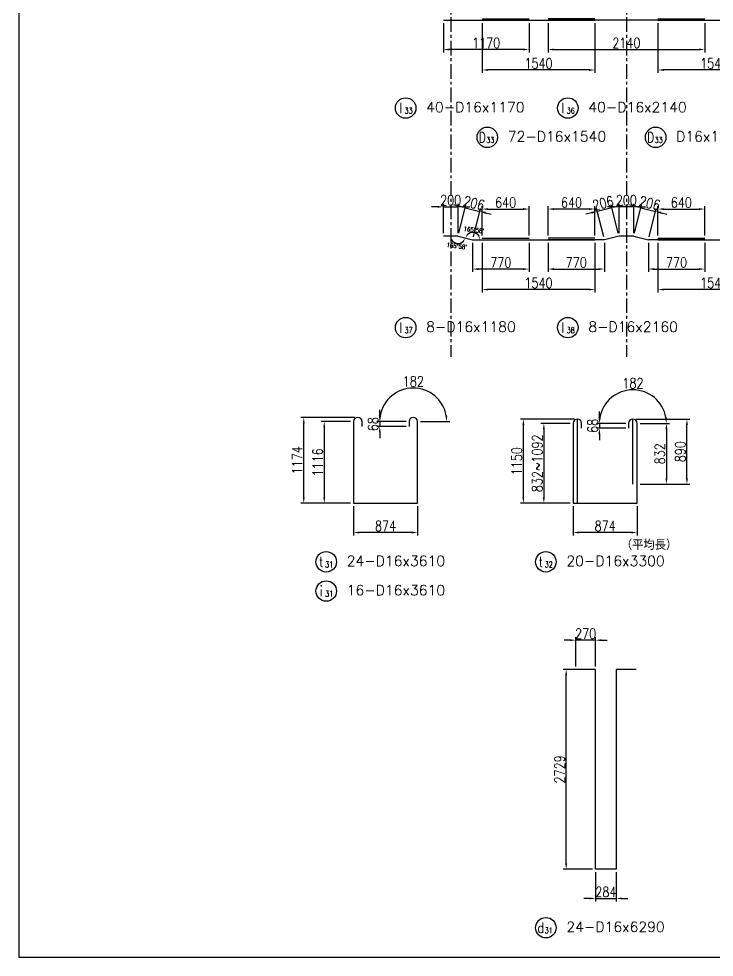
# Model space of a CAD drawing. Header units: millimetres. Extents: x -41433 to 131500, y -94900 to 39745.
# Drawn here: x 50000 to 59500, y -70900 to -58077 of the extents above; entities that cross this region are included whole.
import ezdxf
from ezdxf.enums import TextEntityAlignment as Align

# ---------------------------------------------------------------- set-up
doc = ezdxf.new("R2010")
doc.units = ezdxf.units.MM
doc.header["$LTSCALE"] = 160
doc.header["$MEASUREMENT"] = 0
doc.linetypes.add('CENTER', pattern=[2, 1.25, -0.25, 0.25, -0.25])
doc.layers.get('DEFPOINTS').update_dxf_attribs({"color": 53, "linetype": 'CONTINUOUS'})
for name, color, linetype in [('DIM', 6, 'CONTINUOUS'), ('DIM-L', 6, 'CONTINUOUS'), ('TEKKIN-C', 3, 'CONTINUOUS'), ('TEKKIN-R', 3, 'CONTINUOUS'), ('TEKKIN-S', 3, 'CONTINUOUS'), ('TEXT', 4, 'CONTINUOUS'), ('TEXT-文字', 4, 'CONTINUOUS')]:
    doc.layers.add(name, color=color, linetype=linetype)
doc.styles.add('DIM-TEXT', font='ROMANS', dxfattribs={"width": 0.8, "bigfont": 'EXTFONT'})
doc.styles.add('MSゴシック', font='')
doc.styles.add('romans', font='romans.shx', dxfattribs={"bigfont": 'extfont.shx'})
doc.styles.get('MSゴシック').set_extended_font_data('MS Gothic')
doc.dimstyles.new('DIM20', dxfattribs={"dimscale": 20, "dimtxt": 3.5, "dimasz": 2.5, "dimexe": 1, "dimexo": 1, "dimgap": 1, "dimtad": 3, "dimdec": 1, "dimrnd": 1, "dimdsep": 46, "dimtxsty": 'DIM-TEXT', "dimcen": 0, "dimclrt": 4, "dimaunit": 1, "dimadec": 3, "dimazin": 2, "dimtfac": 1, "dimtdec": 1, "dimtix": 1, "dimtmove": 2, "dimatfit": 3, "dimfxl": 1, "dimtolj": 1, "dimtzin": 0, "dimlwd": -1, "dimlwe": -1, "dimarcsym": 0})
doc.dimstyles.new('DIM40', dxfattribs={"dimscale": 40, "dimtxt": 3.5, "dimasz": 2, "dimexe": 1, "dimexo": 1, "dimgap": 0.5, "dimtad": 1, "dimdec": 0, "dimzin": 9, "dimdsep": 46, "dimtxsty": 'DIM-TEXT', "dimcen": 0, "dimclrt": 4, "dimaunit": 1, "dimadec": 4, "dimazin": 0, "dimtfac": 1, "dimtdec": 0, "dimtix": 1, "dimtmove": 2, "dimatfit": 0, "dimfxl": 1, "dimlwd": -1, "dimlwe": -1, "dimarcsym": 0})

# ---------------------------------------------------------------- blocks, each defined once
blk = doc.blocks.new('加工図文字列（JR）')
at = {"layer": 'TEXT-文字', "color": 6}
blk.add_circle((0, 0), 3.5, dxfattribs=at)
at = {"layer": 'DEFPOINTS', "ltscale": 100, "style": 'MSゴシック'}
for tag, p in [('加工図_圧接鉄筋', (57.81, -4.14)), ('加工図_圧接個数', (62.62, -4.14)), ('加工図_加工形状', (68.3, -4.14)), ('加工図_施工分け2', (73.3, -4.14))]:
    blk.add_attdef(tag, text='', height=4, dxfattribs=at).set_placement(p, align=Align.BOTTOM_LEFT)
at = {"layer": 'TEXT-文字', "color": 4, "style": 'romans', "width": 0.8}
for tag, height, p in [('加工図_平均長', 3.5, (33.63, 3.03)), ('加工図_副記号', 2, (0.5, 0)), ('加工図_文字列', 3.5, (7, -2.5))]:
    blk.add_attdef(tag, text='', height=height, dxfattribs=at).set_placement(p, align=Align.BOTTOM_LEFT)
at = {"layer": 'TEXT-文字', "color": 4, "ltscale": 100, "style": 'romans', "width": 0.8}
blk.add_attdef('加工図_施工分け', text='', height=3.5, dxfattribs=at).set_placement((-5.5, 0), align=Align.MIDDLE_RIGHT)
at = {"layer": 'TEXT-文字', "color": 4, "style": 'romans', "width": 0.8}
blk.add_attdef('加工図_主記号', text='', height=3.5, dxfattribs=at).set_placement((-1.7, 0), align=Align.MIDDLE_CENTER)
for tag, p in [('加工図_番号', (1, -2.5)), ('加工図_枝番', (4.5, -2.5))]:
    blk.add_attdef(tag, text='', height=2, dxfattribs=at).set_placement(p, align=Align.BOTTOM_CENTER)
blk = doc.blocks.new('*D1914')
at = {"layer": 'DEFPOINTS', "color": 0, "transparency": 16777216}
for p in [(58730, -58097), (60270, -58097), (58730, -58777)]:
    blk.add_point(p, dxfattribs=at)
at = {"layer": 'DIM', "color": 0, "transparency": 16777216}
for p, q in [((58730, -58137), (58730, -58817)), ((60270, -58137), (60270, -58817)), ((60190, -58777), (58810, -58777))]:
    blk.add_line(p, q, dxfattribs=at)
for points in [[(58810, -58764), (58810, -58790), (58730, -58777)], [(60190, -58764), (60190, -58790), (60270, -58777)]]:
    blk.add_solid(points, dxfattribs=at)
at = {"layer": 'DIM', "color": 4, "transparency": 16777216, "insert": (59500, -58687), "char_height": 140, "attachment_point": 5, "style": 'DIM-TEXT'}
blk.add_mtext('1540', dxfattribs=at)
blk = doc.blocks.new('*D1916')
at = {"layer": 'DEFPOINTS', "color": 0, "transparency": 16777216}
for p in [(57230, -58097), (59370, -58097), (59370, -58497)]:
    blk.add_point(p, dxfattribs=at)
at = {"layer": 'DIM', "color": 0, "transparency": 16777216}
for p, q in [((57230, -58137), (57230, -58537)), ((59370, -58137), (59370, -58537)), ((57310, -58497), (59290, -58497))]:
    blk.add_line(p, q, dxfattribs=at)
for points in [[(57310, -58484), (57310, -58510), (57230, -58497)], [(59290, -58484), (59290, -58510), (59370, -58497)]]:
    blk.add_solid(points, dxfattribs=at)
at = {"layer": 'DIM', "color": 4, "transparency": 16777216, "insert": (58300, -58407), "char_height": 140, "attachment_point": 5, "style": 'DIM-TEXT'}
blk.add_mtext('2140', dxfattribs=at)
blk = doc.blocks.new('*D1918')
at = {"layer": 'DEFPOINTS', "color": 0, "transparency": 16777216}
for p in [(55800, -58097), (56970, -58097), (55800, -58497)]:
    blk.add_point(p, dxfattribs=at)
at = {"layer": 'DIM', "color": 0, "transparency": 16777216}
for p, q in [((55800, -58137), (55800, -58537)), ((56970, -58137), (56970, -58537)), ((56890, -58497), (55880, -58497))]:
    blk.add_line(p, q, dxfattribs=at)
for points in [[(55880, -58484), (55880, -58510), (55800, -58497)], [(56890, -58484), (56890, -58510), (56970, -58497)]]:
    blk.add_solid(points, dxfattribs=at)
at = {"layer": 'DIM', "color": 4, "transparency": 16777216, "insert": (56385, -58407), "char_height": 140, "attachment_point": 5, "style": 'DIM-TEXT'}
blk.add_mtext('1170', dxfattribs=at)
blk = doc.blocks.new('*D1919')
at = {"layer": 'DEFPOINTS', "color": 0, "transparency": 16777216}
for p in [(56330, -58097), (57870, -58097), (56330, -58777)]:
    blk.add_point(p, dxfattribs=at)
at = {"layer": 'DIM', "color": 0, "transparency": 16777216}
for p, q in [((56330, -58137), (56330, -58817)), ((57870, -58137), (57870, -58817)), ((57790, -58777), (56410, -58777))]:
    blk.add_line(p, q, dxfattribs=at)
for points in [[(56410, -58764), (56410, -58790), (56330, -58777)], [(57790, -58764), (57790, -58790), (57870, -58777)]]:
    blk.add_solid(points, dxfattribs=at)
at = {"layer": 'DIM', "color": 4, "transparency": 16777216, "insert": (57100, -58687), "char_height": 140, "attachment_point": 5, "style": 'DIM-TEXT'}
blk.add_mtext('1540', dxfattribs=at)
blk = doc.blocks.new('*D1923')
at = {"layer": 'DEFPOINTS', "color": 0, "transparency": 16777216}
for p in [(55331, -63581), (54931, -63649), (55331, -63649)]:
    blk.add_point(p, dxfattribs=at)
at = {"layer": 'DIM', "color": 0, "transparency": 16777216}
for p, q in [((54931, -63501), (54931, -63421)), ((55291, -63581), (54891, -63581)), ((54931, -63581), (54931, -63649)), ((55291, -63649), (54891, -63649)), ((54931, -63729), (54931, -63809))]:
    blk.add_line(p, q, dxfattribs=at)
for points in [[(54918, -63501), (54944, -63501), (54931, -63581)], [(54918, -63729), (54944, -63729), (54931, -63649)]]:
    blk.add_solid(points, dxfattribs=at)
at = {"layer": 'DIM', "color": 4, "transparency": 16777216, "insert": (54841, -63615), "char_height": 140, "attachment_point": 5, "rotation": 90, "style": 'DIM-TEXT'}
blk.add_mtext('68', dxfattribs=at)
blk = doc.blocks.new('*D1924')
at = {"layer": 'DEFPOINTS', "color": 0, "transparency": 16777216}
for p in [(55618, -63184), (55331, -63581), (55389, -63581), (55447, -63581)]:
    blk.add_point(p, dxfattribs=at)
at = {"layer": 'DIM', "color": 0, "transparency": 16777216}
for p, q in [((55291, -63581), (54891, -63581)), ((55487, -63581), (55887, -63581))]:
    blk.add_line(p, q, dxfattribs=at)
blk.add_arc((55389, -63581), 458, 10.0208, 169.9792, dxfattribs=at)
for points in [[(54951, -63502), (54925, -63500), (54931, -63581)], [(55853, -63500), (55827, -63502), (55847, -63581)]]:
    blk.add_solid(points, dxfattribs=at)
at = {"layer": 'DIM', "color": 4, "transparency": 16777216, "insert": (55389, -63033), "char_height": 140, "attachment_point": 5, "style": 'DIM-TEXT'}
blk.add_mtext('182', dxfattribs=at)
blk = doc.blocks.new('*D1925')
at = {"layer": 'DEFPOINTS', "color": 0, "transparency": 16777216}
for p in [(54573, -64697), (55447, -64697), (54573, -65097)]:
    blk.add_point(p, dxfattribs=at)
at = {"layer": 'DIM', "color": 0, "transparency": 16777216}
for p, q in [((54573, -64737), (54573, -65137)), ((55447, -64737), (55447, -65137)), ((55367, -65097), (54653, -65097))]:
    blk.add_line(p, q, dxfattribs=at)
for points in [[(54653, -65084), (54653, -65110), (54573, -65097)], [(55367, -65084), (55367, -65110), (55447, -65097)]]:
    blk.add_solid(points, dxfattribs=at)
at = {"layer": 'DIM', "color": 4, "transparency": 16777216, "insert": (55010, -65007), "char_height": 140, "attachment_point": 5, "style": 'DIM-TEXT'}
blk.add_mtext('874', dxfattribs=at)
blk = doc.blocks.new('*D1926')
at = {"layer": 'DEFPOINTS', "color": 0, "transparency": 16777216}
for p in [(54573, -63581), (54173, -64697), (54573, -64697)]:
    blk.add_point(p, dxfattribs=at)
at = {"layer": 'DIM', "color": 0, "transparency": 16777216}
for p, q in [((54533, -63581), (54133, -63581)), ((54173, -63661), (54173, -64617)), ((54533, -64697), (54133, -64697))]:
    blk.add_line(p, q, dxfattribs=at)
for points in [[(54160, -63661), (54186, -63661), (54173, -63581)], [(54160, -64617), (54186, -64617), (54173, -64697)]]:
    blk.add_solid(points, dxfattribs=at)
at = {"layer": 'DIM', "color": 4, "transparency": 16777216, "insert": (54083, -64139), "char_height": 140, "attachment_point": 5, "rotation": 90, "style": 'DIM-TEXT'}
blk.add_mtext('1116', dxfattribs=at)
blk = doc.blocks.new('*D1932')
at = {"layer": 'DEFPOINTS', "color": 0, "transparency": 16777216}
for p, q in [((54591, -63523), (53853, -63523)), ((53893, -64617), (53893, -63603)), ((54533, -64697), (53853, -64697))]:
    blk.add_line(p, q, dxfattribs=at)
for p in [(53893, -63523), (54631, -63523), (54573, -64697)]:
    blk.add_point(p, dxfattribs=at)
for points in [[(53880, -63603), (53906, -63603), (53893, -63523)], [(53880, -64617), (53906, -64617), (53893, -64697)]]:
    blk.add_solid(points, dxfattribs=at)
at = {"layer": 'DEFPOINTS', "color": 4, "transparency": 16777216, "insert": (53803, -64110), "char_height": 140, "attachment_point": 5, "rotation": 90, "style": 'DIM-TEXT'}
blk.add_mtext('1174', dxfattribs=at)
blk = doc.blocks.new('*D1933')
at = {"layer": 'DEFPOINTS', "color": 0, "transparency": 16777216}
for p in [(57608, -66568), (57608, -66968), (57878, -66968)]:
    blk.add_point(p, dxfattribs=at)
at = {"layer": 'DIM', "color": 0, "transparency": 16777216}
for p, q in [((57608, -66928), (57608, -66528)), ((57878, -66928), (57878, -66528)), ((57528, -66568), (57448, -66568)), ((57878, -66568), (57608, -66568)), ((57958, -66568), (58038, -66568))]:
    blk.add_line(p, q, dxfattribs=at)
for points in [[(57528, -66555), (57528, -66581), (57608, -66568)], [(57958, -66555), (57958, -66581), (57878, -66568)]]:
    blk.add_solid(points, dxfattribs=at)
at = {"layer": 'DIM', "color": 4, "transparency": 16777216, "insert": (57743, -66478), "char_height": 140, "attachment_point": 5, "style": 'DIM-TEXT'}
blk.add_mtext('270', dxfattribs=at)
blk = doc.blocks.new('*D1934')
at = {"layer": 'DEFPOINTS', "color": 0, "transparency": 16777216}
for p in [(57478, -66968), (57878, -66968), (57878, -69697)]:
    blk.add_point(p, dxfattribs=at)
at = {"layer": 'DIM', "color": 0, "transparency": 16777216}
for p, q in [((57838, -66968), (57438, -66968)), ((57478, -69617), (57478, -67048)), ((57838, -69697), (57438, -69697))]:
    blk.add_line(p, q, dxfattribs=at)
for points in [[(57465, -67048), (57491, -67048), (57478, -66968)], [(57465, -69617), (57491, -69617), (57478, -69697)]]:
    blk.add_solid(points, dxfattribs=at)
at = {"layer": 'DIM', "color": 4, "transparency": 16777216, "insert": (57388, -68333), "char_height": 140, "attachment_point": 5, "rotation": 90, "style": 'DIM-TEXT'}
blk.add_mtext('2729', dxfattribs=at)
blk = doc.blocks.new('*D1935')
at = {"layer": 'DEFPOINTS', "color": 0, "transparency": 16777216}
for p in [(57878, -69697), (58162, -69697), (58162, -70097)]:
    blk.add_point(p, dxfattribs=at)
at = {"layer": 'DIM', "color": 0, "transparency": 16777216}
for p, q in [((57878, -69737), (57878, -70137)), ((58162, -69737), (58162, -70137)), ((57798, -70097), (57718, -70097)), ((57878, -70097), (58162, -70097)), ((58242, -70097), (58322, -70097))]:
    blk.add_line(p, q, dxfattribs=at)
for points in [[(57798, -70084), (57798, -70110), (57878, -70097)], [(58242, -70084), (58242, -70110), (58162, -70097)]]:
    blk.add_solid(points, dxfattribs=at)
at = {"layer": 'DIM', "color": 4, "transparency": 16777216, "insert": (58020, -70007), "char_height": 140, "attachment_point": 5, "style": 'DIM-TEXT'}
blk.add_mtext('284', dxfattribs=at)
blk = doc.blocks.new('*D1971')
at = {"layer": 'DEFPOINTS', "color": 0, "transparency": 16777216}
for p in [(57931, -63673), (58331, -63605), (58331, -63673)]:
    blk.add_point(p, dxfattribs=at)
at = {"layer": 'DIM', "color": 0, "transparency": 16777216}
for p, q in [((57931, -63525), (57931, -63445)), ((58291, -63605), (57891, -63605)), ((58291, -63673), (57891, -63673)), ((57931, -63605), (57931, -63673)), ((57931, -63753), (57931, -63833))]:
    blk.add_line(p, q, dxfattribs=at)
for points in [[(57918, -63525), (57944, -63525), (57931, -63605)], [(57918, -63753), (57944, -63753), (57931, -63673)]]:
    blk.add_solid(points, dxfattribs=at)
at = {"layer": 'DIM', "color": 4, "transparency": 16777216, "insert": (57841, -63639), "char_height": 140, "attachment_point": 5, "rotation": 90, "style": 'DIM-TEXT'}
blk.add_mtext('68', dxfattribs=at)
blk = doc.blocks.new('*D1972')
at = {"layer": 'DEFPOINTS', "color": 0, "transparency": 16777216}
for p in [(58618, -63208), (58331, -63605), (58389, -63605), (58447, -63605)]:
    blk.add_point(p, dxfattribs=at)
at = {"layer": 'DIM', "color": 0, "transparency": 16777216}
for p, q in [((58291, -63605), (57891, -63605)), ((58487, -63605), (58887, -63605))]:
    blk.add_line(p, q, dxfattribs=at)
blk.add_arc((58389, -63605), 458, 10.0208, 169.9792, dxfattribs=at)
for points in [[(57951, -63526), (57925, -63524), (57931, -63605)], [(58853, -63524), (58827, -63526), (58847, -63605)]]:
    blk.add_solid(points, dxfattribs=at)
at = {"layer": 'DIM', "color": 4, "transparency": 16777216, "insert": (58389, -63057), "char_height": 140, "attachment_point": 5, "style": 'DIM-TEXT'}
blk.add_mtext('182', dxfattribs=at)
blk = doc.blocks.new('*D1973')
at = {"layer": 'DEFPOINTS', "color": 0, "transparency": 16777216}
for p in [(57573, -64697), (58447, -64697), (57573, -65097)]:
    blk.add_point(p, dxfattribs=at)
at = {"layer": 'DIM', "color": 0, "transparency": 16777216}
for p, q in [((57573, -64737), (57573, -65137)), ((58447, -64737), (58447, -65137)), ((58367, -65097), (57653, -65097))]:
    blk.add_line(p, q, dxfattribs=at)
for points in [[(57653, -65084), (57653, -65110), (57573, -65097)], [(58367, -65084), (58367, -65110), (58447, -65097)]]:
    blk.add_solid(points, dxfattribs=at)
at = {"layer": 'DIM', "color": 4, "transparency": 16777216, "insert": (58010, -65007), "char_height": 140, "attachment_point": 5, "style": 'DIM-TEXT'}
blk.add_mtext('874', dxfattribs=at)
blk = doc.blocks.new('*D1974')
at = {"layer": 'DEFPOINTS', "color": 0, "transparency": 16777216}
for p in [(57573, -63605), (57173, -64697), (57573, -64697)]:
    blk.add_point(p, dxfattribs=at)
at = {"layer": 'DIM', "color": 0, "transparency": 16777216}
for p, q in [((57533, -63605), (57133, -63605)), ((57173, -63685), (57173, -64617)), ((57533, -64697), (57133, -64697))]:
    blk.add_line(p, q, dxfattribs=at)
for points in [[(57160, -63685), (57186, -63685), (57173, -63605)], [(57160, -64617), (57186, -64617), (57173, -64697)]]:
    blk.add_solid(points, dxfattribs=at)
at = {"layer": 'DIM', "color": 4, "transparency": 16777216, "insert": (57083, -64151), "char_height": 140, "attachment_point": 5, "rotation": 90, "style": 'DIM-TEXT'}
blk.add_mtext('832~1092', dxfattribs=at)
blk = doc.blocks.new('*D1975')
at = {"layer": 'DEFPOINTS', "color": 0, "transparency": 16777216}
for p, q in [((57591, -63547), (56853, -63547)), ((56893, -64617), (56893, -63627)), ((57533, -64697), (56853, -64697))]:
    blk.add_line(p, q, dxfattribs=at)
for p in [(56893, -63547), (57631, -63547), (57573, -64697)]:
    blk.add_point(p, dxfattribs=at)
for points in [[(56880, -63627), (56906, -63627), (56893, -63547)], [(56880, -64617), (56906, -64617), (56893, -64697)]]:
    blk.add_solid(points, dxfattribs=at)
at = {"layer": 'DEFPOINTS', "color": 4, "transparency": 16777216, "insert": (56803, -64122), "char_height": 140, "attachment_point": 5, "rotation": 90, "style": 'DIM-TEXT'}
blk.add_mtext('1150', dxfattribs=at)
blk = doc.blocks.new('*D1976')
at = {"layer": 'DEFPOINTS', "color": 0, "transparency": 16777216}
for p, q in [((58487, -63605), (58887, -63605)), ((58847, -63685), (58847, -64357)), ((58487, -64437), (58887, -64437))]:
    blk.add_line(p, q, dxfattribs=at)
for p in [(58447, -63605), (58447, -64437), (58847, -64437)]:
    blk.add_point(p, dxfattribs=at)
for points in [[(58834, -63685), (58860, -63685), (58847, -63605)], [(58834, -64357), (58860, -64357), (58847, -64437)]]:
    blk.add_solid(points, dxfattribs=at)
at = {"layer": 'DEFPOINTS', "color": 4, "transparency": 16777216, "insert": (58757, -64021), "char_height": 140, "attachment_point": 5, "rotation": 90, "style": 'DIM-TEXT'}
blk.add_mtext('832', dxfattribs=at)
blk = doc.blocks.new('*D1977')
at = {"layer": 'DEFPOINTS', "color": 0, "transparency": 16777216}
for p, q in [((58429, -63547), (59167, -63547)), ((59127, -64357), (59127, -63627)), ((58487, -64437), (59167, -64437))]:
    blk.add_line(p, q, dxfattribs=at)
for p in [(58389, -63547), (59127, -63547), (58447, -64437)]:
    blk.add_point(p, dxfattribs=at)
for points in [[(59114, -63627), (59140, -63627), (59127, -63547)], [(59114, -64357), (59140, -64357), (59127, -64437)]]:
    blk.add_solid(points, dxfattribs=at)
at = {"layer": 'DEFPOINTS', "color": 4, "transparency": 16777216, "insert": (59037, -63992), "char_height": 140, "attachment_point": 5, "rotation": 90, "style": 'DIM-TEXT'}
blk.add_mtext('890', dxfattribs=at)
blk = doc.blocks.new('*D1988')
at = {"layer": 'DEFPOINTS', "color": 0, "transparency": 16777216}
for p in [(59370, -60677), (58730, -61077), (59370, -61077)]:
    blk.add_point(p, dxfattribs=at)
at = {"layer": 'DIM', "color": 0, "transparency": 16777216}
for p, q in [((58730, -61037), (58730, -60637)), ((59370, -61037), (59370, -60637)), ((58810, -60677), (59290, -60677))]:
    blk.add_line(p, q, dxfattribs=at)
for points in [[(58810, -60664), (58810, -60690), (58730, -60677)], [(59290, -60664), (59290, -60690), (59370, -60677)]]:
    blk.add_solid(points, dxfattribs=at)
at = {"layer": 'DIM', "color": 4, "transparency": 16777216, "insert": (59050, -60587), "char_height": 140, "attachment_point": 5, "style": 'DIM-TEXT'}
blk.add_mtext('640', dxfattribs=at)
blk = doc.blocks.new('*D1989')
at = {"layer": 'DEFPOINTS', "color": 0, "transparency": 16777216}
for p in [(58730, -61097), (60270, -61097), (58730, -61777)]:
    blk.add_point(p, dxfattribs=at)
at = {"layer": 'DIM', "color": 0, "transparency": 16777216}
for p, q in [((58730, -61137), (58730, -61817)), ((60270, -61137), (60270, -61817)), ((60190, -61777), (58810, -61777))]:
    blk.add_line(p, q, dxfattribs=at)
for points in [[(58810, -61764), (58810, -61790), (58730, -61777)], [(60190, -61764), (60190, -61790), (60270, -61777)]]:
    blk.add_solid(points, dxfattribs=at)
at = {"layer": 'DIM', "color": 4, "transparency": 16777216, "insert": (59500, -61687), "char_height": 140, "attachment_point": 5, "style": 'DIM-TEXT'}
blk.add_mtext('1540', dxfattribs=at)
blk = doc.blocks.new('*D1990')
at = {"layer": 'DEFPOINTS', "color": 0, "transparency": 16777216}
for p in [(57230, -60677), (57230, -61077), (57870, -61077)]:
    blk.add_point(p, dxfattribs=at)
at = {"layer": 'DIM', "color": 0, "transparency": 16777216}
for p, q in [((57230, -61037), (57230, -60637)), ((57870, -61037), (57870, -60637)), ((57790, -60677), (57310, -60677))]:
    blk.add_line(p, q, dxfattribs=at)
for points in [[(57310, -60664), (57310, -60690), (57230, -60677)], [(57790, -60664), (57790, -60690), (57870, -60677)]]:
    blk.add_solid(points, dxfattribs=at)
at = {"layer": 'DIM', "color": 4, "transparency": 16777216, "insert": (57550, -60587), "char_height": 140, "attachment_point": 5, "style": 'DIM-TEXT'}
blk.add_mtext('640', dxfattribs=at)
blk = doc.blocks.new('*D1991')
at = {"layer": 'DEFPOINTS', "color": 0, "transparency": 16777216}
for p in [(57230, -61097), (58000, -61097), (58000, -61497)]:
    blk.add_point(p, dxfattribs=at)
at = {"layer": 'DIM', "color": 0, "transparency": 16777216}
for p, q in [((57230, -61137), (57230, -61537)), ((58000, -61137), (58000, -61537)), ((57310, -61497), (57920, -61497))]:
    blk.add_line(p, q, dxfattribs=at)
for points in [[(57310, -61484), (57310, -61510), (57230, -61497)], [(57920, -61484), (57920, -61510), (58000, -61497)]]:
    blk.add_solid(points, dxfattribs=at)
at = {"layer": 'DIM', "color": 4, "transparency": 16777216, "insert": (57615, -61407), "char_height": 140, "attachment_point": 5, "style": 'DIM-TEXT'}
blk.add_mtext('770', dxfattribs=at)
blk = doc.blocks.new('*D1992')
at = {"layer": 'DEFPOINTS', "color": 0, "transparency": 16777216}
for p in [(56970, -60677), (56330, -61077), (56970, -61077)]:
    blk.add_point(p, dxfattribs=at)
at = {"layer": 'DIM', "color": 0, "transparency": 16777216}
for p, q in [((56330, -61037), (56330, -60637)), ((56970, -61037), (56970, -60637)), ((56410, -60677), (56890, -60677))]:
    blk.add_line(p, q, dxfattribs=at)
for points in [[(56410, -60664), (56410, -60690), (56330, -60677)], [(56890, -60664), (56890, -60690), (56970, -60677)]]:
    blk.add_solid(points, dxfattribs=at)
at = {"layer": 'DIM', "color": 4, "transparency": 16777216, "insert": (56650, -60587), "char_height": 140, "attachment_point": 5, "style": 'DIM-TEXT'}
blk.add_mtext('640', dxfattribs=at)
blk = doc.blocks.new('*D1993')
at = {"layer": 'DEFPOINTS', "color": 0, "transparency": 16777216}
for p in [(56200, -61097), (56970, -61097), (56200, -61497)]:
    blk.add_point(p, dxfattribs=at)
at = {"layer": 'DIM', "color": 0, "transparency": 16777216}
for p, q in [((56200, -61137), (56200, -61537)), ((56970, -61137), (56970, -61537)), ((56890, -61497), (56280, -61497))]:
    blk.add_line(p, q, dxfattribs=at)
for points in [[(56280, -61484), (56280, -61510), (56200, -61497)], [(56890, -61484), (56890, -61510), (56970, -61497)]]:
    blk.add_solid(points, dxfattribs=at)
at = {"layer": 'DIM', "color": 4, "transparency": 16777216, "insert": (56585, -61407), "char_height": 140, "attachment_point": 5, "style": 'DIM-TEXT'}
blk.add_mtext('770', dxfattribs=at)
blk = doc.blocks.new('*D1994')
at = {"layer": 'DEFPOINTS', "color": 0, "transparency": 16777216}
for p in [(56330, -61097), (57870, -61097), (56330, -61777)]:
    blk.add_point(p, dxfattribs=at)
at = {"layer": 'DIM', "color": 0, "transparency": 16777216}
for p, q in [((56330, -61137), (56330, -61817)), ((57870, -61137), (57870, -61817)), ((57790, -61777), (56410, -61777))]:
    blk.add_line(p, q, dxfattribs=at)
for points in [[(56410, -61764), (56410, -61790), (56330, -61777)], [(57790, -61764), (57790, -61790), (57870, -61777)]]:
    blk.add_solid(points, dxfattribs=at)
at = {"layer": 'DIM', "color": 4, "transparency": 16777216, "insert": (57100, -61687), "char_height": 140, "attachment_point": 5, "style": 'DIM-TEXT'}
blk.add_mtext('1540', dxfattribs=at)
blk = doc.blocks.new('*D1995')
at = {"layer": 'DEFPOINTS', "color": 0, "transparency": 16777216}
for p in [(58600, -61097), (59370, -61097), (59370, -61497)]:
    blk.add_point(p, dxfattribs=at)
at = {"layer": 'DIM', "color": 0, "transparency": 16777216}
for p, q in [((58600, -61137), (58600, -61537)), ((59370, -61137), (59370, -61537)), ((58680, -61497), (59290, -61497))]:
    blk.add_line(p, q, dxfattribs=at)
for points in [[(58680, -61484), (58680, -61510), (58600, -61497)], [(59290, -61484), (59290, -61510), (59370, -61497)]]:
    blk.add_solid(points, dxfattribs=at)
at = {"layer": 'DIM', "color": 4, "transparency": 16777216, "insert": (58985, -61407), "char_height": 140, "attachment_point": 5, "style": 'DIM-TEXT'}
blk.add_mtext('770', dxfattribs=at)
blk = doc.blocks.new('*D1997')
at = {"layer": 'DEFPOINTS', "color": 0, "transparency": 16777216}
for p in [(57903, -60709), (58000, -61097), (58200, -61047)]:
    blk.add_point(p, dxfattribs=at)
at = {"layer": 'DIM', "color": 0, "transparency": 16777216}
for p, q in [((58190, -61008), (58093, -60620)), ((58181, -60640), (58258, -60620)), ((57825, -60728), (57748, -60748)), ((57990, -61058), (57893, -60670)), ((58103, -60659), (57903, -60709))]:
    blk.add_line(p, q, dxfattribs=at)
for points in [[(58177, -60627), (58184, -60652), (58103, -60659)], [(57822, -60715), (57829, -60741), (57903, -60709)]]:
    blk.add_solid(points, dxfattribs=at)
at = {"layer": 'DIM', "color": 4, "transparency": 16777216, "insert": (57981, -60597), "char_height": 140, "attachment_point": 5, "rotation": 14.0362, "style": 'DIM-TEXT'}
blk.add_mtext('206', dxfattribs=at)
blk = doc.blocks.new('*D1998')
at = {"layer": 'DEFPOINTS', "color": 0, "transparency": 16777216}
for p in [(58200, -60647), (58200, -61047), (58400, -61047)]:
    blk.add_point(p, dxfattribs=at)
at = {"layer": 'DIM', "color": 0, "transparency": 16777216}
for p, q in [((58120, -60647), (58040, -60647)), ((58200, -61007), (58200, -60607)), ((58400, -60647), (58200, -60647)), ((58400, -61007), (58400, -60607)), ((58480, -60647), (58560, -60647))]:
    blk.add_line(p, q, dxfattribs=at)
for points in [[(58120, -60634), (58120, -60660), (58200, -60647)], [(58480, -60634), (58480, -60660), (58400, -60647)]]:
    blk.add_solid(points, dxfattribs=at)
at = {"layer": 'DIM', "color": 4, "transparency": 16777216, "insert": (58300, -60557), "char_height": 140, "attachment_point": 5, "style": 'DIM-TEXT'}
blk.add_mtext('200', dxfattribs=at)
blk = doc.blocks.new('*D1999')
at = {"layer": 'DEFPOINTS', "color": 0, "transparency": 16777216}
for p in [(58697, -60709), (58400, -61047), (58600, -61097)]:
    blk.add_point(p, dxfattribs=at)
at = {"layer": 'DIM', "color": 0, "transparency": 16777216}
for p, q in [((58419, -60640), (58342, -60620)), ((58410, -61008), (58507, -60620)), ((58497, -60659), (58697, -60709)), ((58610, -61058), (58707, -60670)), ((58775, -60728), (58852, -60748))]:
    blk.add_line(p, q, dxfattribs=at)
for points in [[(58423, -60627), (58416, -60652), (58497, -60659)], [(58778, -60715), (58771, -60741), (58697, -60709)]]:
    blk.add_solid(points, dxfattribs=at)
at = {"layer": 'DIM', "color": 4, "transparency": 16777216, "insert": (58619, -60597), "char_height": 140, "attachment_point": 5, "rotation": 345.9638, "style": 'DIM-TEXT'}
blk.add_mtext('206', dxfattribs=at)
blk = doc.blocks.new('*D2003')
at = {"layer": 'DEFPOINTS', "color": 0, "transparency": 16777216}
for p in [(56297, -60709), (56000, -61047), (56200, -61097)]:
    blk.add_point(p, dxfattribs=at)
at = {"layer": 'DIM', "color": 0, "transparency": 16777216}
for p, q in [((56019, -60640), (55942, -60620)), ((56010, -61008), (56107, -60620)), ((56097, -60659), (56297, -60709)), ((56210, -61058), (56307, -60670)), ((56375, -60728), (56452, -60748))]:
    blk.add_line(p, q, dxfattribs=at)
for points in [[(56023, -60627), (56016, -60652), (56097, -60659)], [(56378, -60715), (56371, -60741), (56297, -60709)]]:
    blk.add_solid(points, dxfattribs=at)
at = {"layer": 'DIM', "color": 4, "transparency": 16777216, "insert": (56219, -60597), "char_height": 140, "attachment_point": 5, "rotation": 345.9638, "style": 'DIM-TEXT'}
blk.add_mtext('206', dxfattribs=at)
blk = doc.blocks.new('*D2004')
at = {"layer": 'DEFPOINTS', "color": 0, "transparency": 16777216}
for p in [(56000, -60647), (55800, -61047), (56000, -61047)]:
    blk.add_point(p, dxfattribs=at)
at = {"layer": 'DIM', "color": 0, "transparency": 16777216}
for p, q in [((55720, -60647), (55640, -60647)), ((55800, -61007), (55800, -60607)), ((55800, -60647), (56000, -60647)), ((56000, -61007), (56000, -60607)), ((56080, -60647), (56160, -60647))]:
    blk.add_line(p, q, dxfattribs=at)
for points in [[(55720, -60634), (55720, -60660), (55800, -60647)], [(56080, -60634), (56080, -60660), (56000, -60647)]]:
    blk.add_solid(points, dxfattribs=at)
at = {"layer": 'DIM', "color": 4, "transparency": 16777216, "insert": (55900, -60557), "char_height": 140, "attachment_point": 5, "style": 'DIM-TEXT'}
blk.add_mtext('200', dxfattribs=at)
blk = doc.blocks.new('*D2005')
at = {"layer": 'DEFPOINTS', "color": 0, "transparency": 16777216}
for p in [(55800, -61047), (55943, -61129), (56000, -61047), (56000, -61047), (56200, -61097)]:
    blk.add_point(p, dxfattribs=at)
at = {"layer": 'DIM', "color": 0, "transparency": 16777216}
blk.add_arc((56000, -61047), 100, 208.955, 317.0087, dxfattribs=at)
for points in [[(55904, -61097), (55921, -61093), (55900, -61047)], [(56066, -61111), (56080, -61119), (56097, -61071)]]:
    blk.add_solid(points, dxfattribs=at)
at = {"layer": 'DIM', "color": 4, "transparency": 16777216, "insert": (55983, -61182), "char_height": 60, "attachment_point": 5, "rotation": 352.9819, "style": 'DIM-TEXT'}
blk.add_mtext("\\A1;165°58'", dxfattribs=at)
blk = doc.blocks.new('*D2006')
at = {"layer": 'DEFPOINTS', "color": 0, "transparency": 16777216}
for p in [(56257, -61015), (56000, -61047), (56200, -61097), (56200, -61097), (56970, -61097)]:
    blk.add_point(p, dxfattribs=at)
at = {"layer": 'DIM', "color": 0, "transparency": 16777216}
blk.add_arc((56200, -61097), 100, 28.955, 137.0087, dxfattribs=at)
for points in [[(56134, -61033), (56120, -61025), (56103, -61073)], [(56296, -61047), (56279, -61051), (56300, -61097)]]:
    blk.add_solid(points, dxfattribs=at)
at = {"layer": 'DIM', "color": 4, "transparency": 16777216, "insert": (56217, -60962), "char_height": 60, "attachment_point": 5, "rotation": 352.9819, "style": 'DIM-TEXT'}
blk.add_mtext("\\A1;165°58'", dxfattribs=at)

msp = doc.modelspace()

# ---------------------------------------------------------------- linework, layer by layer
at = {"layer": 'DEFPOINTS'}
for p, q in [((57631, -64697), (57631, -63546.82)), ((58389, -64437), (58389, -63546.82))]:
    msp.add_line(p, q, dxfattribs=at)
at = {"layer": 'DEFPOINTS', "flags": 128}
msp.add_lwpolyline([(69000, -44900), (50000, -44900), (50000, -70900), (69000, -70900)], close=True, dxfattribs=at)
at = {"layer": 'DIM', "linetype": 'CENTER'}
for p, q in [((55900, -47497), (55900, -62697)), ((58300, -47497), (58300, -62697))]:
    msp.add_line(p, q, dxfattribs=at)
at = {"layer": 'TEKKIN-C'}
for p, q in [((55800, -58097), (56970, -58097)), ((56330, -58097), (57870, -58097)), ((59370, -58097), (57230, -58097)), ((58730, -58097), (60270, -58097)), ((56000, -61047), (55800, -61047)), ((56000, -61047), (56200, -61097)), ((56200, -61097), (56970, -61097)), ((56330, -61097), (57870, -61097)), ((58000, -61097), (57230, -61097)), ((58200, -61047), (58000, -61097)), ((58400, -61047), (58200, -61047)), ((58400, -61047), (58600, -61097)), ((59370, -61097), (58600, -61097)), ((58730, -61097), (60270, -61097))]:
    msp.add_line(p, q, dxfattribs=at)
at = {"layer": 'TEKKIN-R'}
for p, q in [((56330, -58077), (56970, -58077)), ((57870, -58077), (57230, -58077)), ((58730, -58077), (59370, -58077)), ((56330, -61077), (56970, -61077)), ((57870, -61077), (57230, -61077)), ((58730, -61077), (59370, -61077))]:
    msp.add_line(p, q, dxfattribs=at)
at = {"layer": 'TEKKIN-S'}
for p, q in [((54573, -63581), (54573, -64697)), ((54689, -63649), (54689, -63581)), ((55331, -63581), (55331, -63649)), ((55447, -64697), (55447, -63581)), ((57573, -63604.82), (57573, -64697)), ((57689, -63672.82), (57689, -63604.82)), ((58331, -63604.82), (58331, -63672.82)), ((58447, -64697), (58447, -63604.82)), ((54573, -64697), (55447, -64697)), ((57573, -64697), (58447, -64697)), ((57878, -66968), (57608, -66968)), ((57878, -69697), (57878, -66968)), ((58432, -66968), (58162, -66968)), ((58162, -66968), (58162, -69697)), ((58162, -69697), (57878, -69697))]:
    msp.add_line(p, q, dxfattribs=at)
for centre in [(54631, -63581), (55389, -63581), (57631, -63604.82), (58389, -63604.82)]:
    msp.add_arc(centre, 58, 0, 180, dxfattribs=at)

# ---------------------------------------------------------------- block references
at = {"layer": 'DIM-L', "ltscale": 0.8}
ref = msp.add_blockref('加工図文字列（JR）', (55285, -59297), dxfattribs=dict(at, xscale=40, yscale=40, zscale=40))
ref.add_attrib('加工図_主記号', 'I', dxfattribs={"layer": 'TEXT', "height": 140, "style": 'romans', "width": 0.8}).set_placement((55217, -59297), align=Align.MIDDLE_CENTER)
ref.add_attrib('加工図_番号', '33', dxfattribs={"layer": 'TEXT', "height": 80, "style": 'romans', "width": 0.8}).set_placement((55325, -59397), align=Align.BOTTOM_CENTER)
ref.add_attrib('加工図_文字列', '40-D16x1170', dxfattribs={"layer": 'TEXT', "height": 140, "style": 'romans'}).set_placement((55565, -59397), align=Align.BOTTOM_LEFT)
ref = msp.add_blockref('加工図文字列（JR）', (57500, -59297), dxfattribs=dict(at, xscale=40, yscale=40, zscale=40))
ref.add_attrib('加工図_主記号', 'I', dxfattribs={"layer": 'TEXT', "height": 140, "style": 'romans', "width": 0.8}).set_placement((57432, -59297), align=Align.MIDDLE_CENTER)
ref.add_attrib('加工図_番号', '36', dxfattribs={"layer": 'TEXT', "height": 80, "style": 'romans', "width": 0.8}).set_placement((57540, -59397), align=Align.BOTTOM_CENTER)
ref.add_attrib('加工図_文字列', '40-D16x2140', dxfattribs={"layer": 'TEXT', "height": 140, "style": 'romans'}).set_placement((57780, -59397), align=Align.BOTTOM_LEFT)
ref = msp.add_blockref('加工図文字列（JR）', (56400, -59697), dxfattribs=dict(at, xscale=40, yscale=40, zscale=40))
ref.add_attrib('加工図_主記号', 'D', dxfattribs={"layer": 'TEXT', "height": 140, "style": 'romans', "width": 0.8}).set_placement((56332, -59697), align=Align.MIDDLE_CENTER)
ref.add_attrib('加工図_番号', '33', dxfattribs={"layer": 'TEXT', "height": 80, "style": 'romans', "width": 0.8}).set_placement((56440, -59797), align=Align.BOTTOM_CENTER)
ref.add_attrib('加工図_文字列', '72-D16x1540', dxfattribs={"layer": 'TEXT', "height": 140, "style": 'romans'}).set_placement((56680, -59797), align=Align.BOTTOM_LEFT)
ref = msp.add_blockref('加工図文字列（JR）', (58700, -59697), dxfattribs=dict(at, xscale=40, yscale=40, zscale=40))
ref.add_attrib('加工図_主記号', 'D', dxfattribs={"layer": 'TEXT', "height": 140, "style": 'romans', "width": 0.8}).set_placement((58632, -59697), align=Align.MIDDLE_CENTER)
ref.add_attrib('加工図_番号', '33', dxfattribs={"layer": 'TEXT', "height": 80, "style": 'romans', "width": 0.8}).set_placement((58740, -59797), align=Align.BOTTOM_CENTER)
ref.add_attrib('加工図_文字列', 'D16x1540', dxfattribs={"layer": 'TEXT', "height": 140, "style": 'romans'}).set_placement((58980, -59797), align=Align.BOTTOM_LEFT)
ref = msp.add_blockref('加工図文字列（JR）', (55285, -62297), dxfattribs=dict(at, xscale=40, yscale=40, zscale=40))
ref.add_attrib('加工図_主記号', 'I', dxfattribs={"layer": 'TEXT', "height": 140, "style": 'romans', "width": 0.8}).set_placement((55217, -62297), align=Align.MIDDLE_CENTER)
ref.add_attrib('加工図_番号', '37', dxfattribs={"layer": 'TEXT', "height": 80, "style": 'romans', "width": 0.8}).set_placement((55325, -62397), align=Align.BOTTOM_CENTER)
ref.add_attrib('加工図_文字列', '8-D16x1180', dxfattribs={"layer": 'TEXT', "height": 140, "style": 'romans'}).set_placement((55565, -62397), align=Align.BOTTOM_LEFT)
ref = msp.add_blockref('加工図文字列（JR）', (57500, -62297), dxfattribs=dict(at, xscale=40, yscale=40, zscale=40))
ref.add_attrib('加工図_主記号', 'I', dxfattribs={"layer": 'TEXT', "height": 140, "style": 'romans', "width": 0.8}).set_placement((57432, -62297), align=Align.MIDDLE_CENTER)
ref.add_attrib('加工図_番号', '38', dxfattribs={"layer": 'TEXT', "height": 80, "style": 'romans', "width": 0.8}).set_placement((57540, -62397), align=Align.BOTTOM_CENTER)
ref.add_attrib('加工図_文字列', '8-D16x2160', dxfattribs={"layer": 'TEXT', "height": 140, "style": 'romans'}).set_placement((57780, -62397), align=Align.BOTTOM_LEFT)
ref = msp.add_blockref('加工図文字列（JR）', (57200, -65497), dxfattribs=dict(at, xscale=40, yscale=40, zscale=40))
ref.add_attrib('加工図_主記号', 't', dxfattribs={"layer": 'TEXT', "height": 140, "style": 'romans', "width": 0.8}).set_placement((57132, -65497), align=Align.MIDDLE_CENTER)
ref.add_attrib('加工図_番号', '32', dxfattribs={"layer": 'TEXT', "height": 80, "style": 'romans', "width": 0.8}).set_placement((57240, -65597), align=Align.BOTTOM_CENTER)
ref.add_attrib('加工図_文字列', '20-D16x3300', dxfattribs={"layer": 'TEXT', "height": 140, "style": 'romans'}).set_placement((57480, -65597), align=Align.BOTTOM_LEFT)
ref.add_attrib('加工図_平均長', '（平均長）', dxfattribs={"layer": 'TEXT', "height": 140, "style": 'romans'}).set_placement((58225.04, -65375.67), align=Align.BOTTOM_LEFT)
ref = msp.add_blockref('加工図文字列（JR）', (54200, -65497), dxfattribs=dict(at, xscale=40, yscale=40, zscale=40))
ref.add_attrib('加工図_主記号', 't', dxfattribs={"layer": 'TEXT', "height": 140, "style": 'romans', "width": 0.8}).set_placement((54132, -65497), align=Align.MIDDLE_CENTER)
ref.add_attrib('加工図_番号', '31', dxfattribs={"layer": 'TEXT', "height": 80, "style": 'romans', "width": 0.8}).set_placement((54240, -65597), align=Align.BOTTOM_CENTER)
ref.add_attrib('加工図_文字列', '24-D16x3610', dxfattribs={"layer": 'TEXT', "height": 140, "style": 'romans'}).set_placement((54480, -65597), align=Align.BOTTOM_LEFT)
ref = msp.add_blockref('加工図文字列（JR）', (54200, -65897), dxfattribs=dict(at, xscale=40, yscale=40, zscale=40))
ref.add_attrib('加工図_主記号', 'i', dxfattribs={"layer": 'TEXT', "height": 140, "style": 'romans', "width": 0.8}).set_placement((54132, -65897), align=Align.MIDDLE_CENTER)
ref.add_attrib('加工図_番号', '31', dxfattribs={"layer": 'TEXT', "height": 80, "style": 'romans', "width": 0.8}).set_placement((54240, -65997), align=Align.BOTTOM_CENTER)
ref.add_attrib('加工図_文字列', '16-D16x3610', dxfattribs={"layer": 'TEXT', "height": 140, "style": 'romans'}).set_placement((54480, -65997), align=Align.BOTTOM_LEFT)
ref = msp.add_blockref('加工図文字列（JR）', (57200, -70497), dxfattribs=dict(at, xscale=40, yscale=40, zscale=40))
ref.add_attrib('加工図_主記号', 'd', dxfattribs={"layer": 'TEXT', "height": 140, "style": 'romans', "width": 0.8}).set_placement((57132, -70497), align=Align.MIDDLE_CENTER)
ref.add_attrib('加工図_番号', '31', dxfattribs={"layer": 'TEXT', "height": 80, "style": 'romans', "width": 0.8}).set_placement((57240, -70597), align=Align.BOTTOM_CENTER)
ref.add_attrib('加工図_文字列', '24-D16x6290', dxfattribs={"layer": 'TEXT', "height": 140, "style": 'romans'}).set_placement((57480, -70597), align=Align.BOTTOM_LEFT)

# ---------------------------------------------------------------- dimensions: what is measured, and where the dimension line sits
at = {"layer": 'DEFPOINTS'}
for base, p1, p2, picture, middle in [((53893, -63523), (54573, -64697), (54631, -63523), '*D1932', (53803, -64110)), ((56893, -63546.82), (57573, -64697), (57631, -63546.82), '*D1975', (56803, -64121.91)), ((59127, -63546.82), (58447, -64437), (58389, -63546.82), '*D1977', (59037, -63991.91))]:
    dim = msp.add_linear_dim(base=base, p1=p1, p2=p2, angle=90, dimstyle='DIM40', dxfattribs=at)
    dim.commit()
    dim.dimension.update_dxf_attribs({"geometry": picture, "text_midpoint": middle})
dim = msp.add_aligned_dim(p1=(58447, -63604.82), p2=(58447, -64437), distance=400, dimstyle='DIM40', dxfattribs=at)
dim.commit()
dim.dimension.update_dxf_attribs({"geometry": '*D1976', "text_midpoint": (58757, -64020.91)})
at = {"layer": 'DIM'}
for p1, p2, distance, picture, middle in [((56970, -58097), (55800, -58097), 400, '*D1918', (56385, -58407)), ((57870, -58097), (56330, -58097), 680, '*D1919', (57100, -58687)), ((57230, -58097), (59370, -58097), -400, '*D1916', (58300, -58407)), ((60270, -58097), (58730, -58097), 680, '*D1914', (59500, -58687)), ((56330, -61077), (56970, -61077), 400, '*D1992', (56650, -60587)), ((57870, -61077), (57230, -61077), -400, '*D1990', (57550, -60587)), ((58730, -61077), (59370, -61077), 400, '*D1988', (59050, -60587)), ((56970, -61097), (56200, -61097), 400, '*D1993', (56585, -61407)), ((57870, -61097), (56330, -61097), 680, '*D1994', (57100, -61687)), ((57230, -61097), (58000, -61097), -400, '*D1991', (57615, -61407)), ((58600, -61097), (59370, -61097), -400, '*D1995', (58985, -61407)), ((60270, -61097), (58730, -61097), 680, '*D1989', (59500, -61687)), ((57878, -66968), (57608, -66968), -400, '*D1933', (57743, -66478)), ((57878, -69697), (57878, -66968), 400, '*D1934', (57388, -68332.5)), ((57878, -69697), (58162, -69697), -400, '*D1935', (58020, -70007))]:
    dim = msp.add_aligned_dim(p1=p1, p2=p2, distance=distance, dimstyle='DIM40', override={"dimfxl": 0}, dxfattribs=at)
    dim.commit()
    dim.dimension.update_dxf_attribs({"geometry": picture, "text_midpoint": middle})
for p1, p2, distance, picture, middle in [((55800, -61047), (56000, -61047), 400, '*D2004', (55900, -60557)), ((56000, -61047), (56200, -61097), 400, '*D2003', (56218.84, -60596.63)), ((58200, -61047), (58000, -61097), -400, '*D1997', (57981.16, -60596.63)), ((58400, -61047), (58200, -61047), -400, '*D1998', (58300, -60557)), ((58400, -61047), (58600, -61097), 400, '*D1999', (58618.84, -60596.63)), ((55331, -63581), (55331, -63649), -400, '*D1923', (54841, -63615)), ((58331, -63604.82), (58331, -63672.82), -400, '*D1971', (57841, -63638.82)), ((54573, -63581), (54573, -64697), -400, '*D1926', (54083, -64139)), ((55447, -64697), (54573, -64697), 400, '*D1925', (55010, -65007)), ((58447, -64697), (57573, -64697), 400, '*D1973', (58010, -65007))]:
    dim = msp.add_aligned_dim(p1=p1, p2=p2, distance=distance, dimstyle='DIM40', dxfattribs=at)
    dim.commit()
    dim.dimension.update_dxf_attribs({"geometry": picture, "text_midpoint": middle})
for base, line1, override, picture, middle in [((56256.9, -61014.76), ((56970, -61097), (56200, -61097)), {"dimtxt": 3, "dimgap": 0, "dimclrt": 4, "dimadec": 1, "dimtmove": 1}, '*D2006', (56216.58, -60962.3)), ((55943.1, -61129.24), ((55800, -61047), (56000, -61047)), {"dimtxt": 3, "dimgap": 0, "dimtad": 4, "dimclrt": 4, "dimadec": 1, "dimtmove": 1}, '*D2005', (55983.42, -61181.7))]:
    dim = msp.add_angular_dim_2l(base=base, line1=line1, line2=((56000, -61047), (56200, -61097)), dimstyle='DIM20', override=override, dxfattribs=at)
    dim.commit()
    dim.dimension.update_dxf_attribs({"geometry": picture, "text_midpoint": middle})
for base, center, p1, p2, picture, middle in [((55618, -63184.36), (55389, -63581), (55447, -63581), (55331, -63581), '*D1924', (55389, -63033)), ((58618, -63208.18), (58389, -63604.82), (58447, -63604.82), (58331, -63604.82), '*D1972', (58389, -63056.82))]:
    dim = msp.add_angular_dim_3p(base=base, center=center, p1=p1, p2=p2, text='182', dimstyle='DIM40', dxfattribs=at)
    dim.commit()
    dim.dimension.update_dxf_attribs({"geometry": picture, "text_midpoint": middle})
dim = msp.add_aligned_dim(p1=(57573, -63604.82), p2=(57573, -64697), distance=-400, text='832~<>', dimstyle='DIM40', dxfattribs=at)
dim.commit()
dim.dimension.update_dxf_attribs({"geometry": '*D1974', "text_midpoint": (57083, -64150.91)})

doc.saveas('drawing.dxf')
